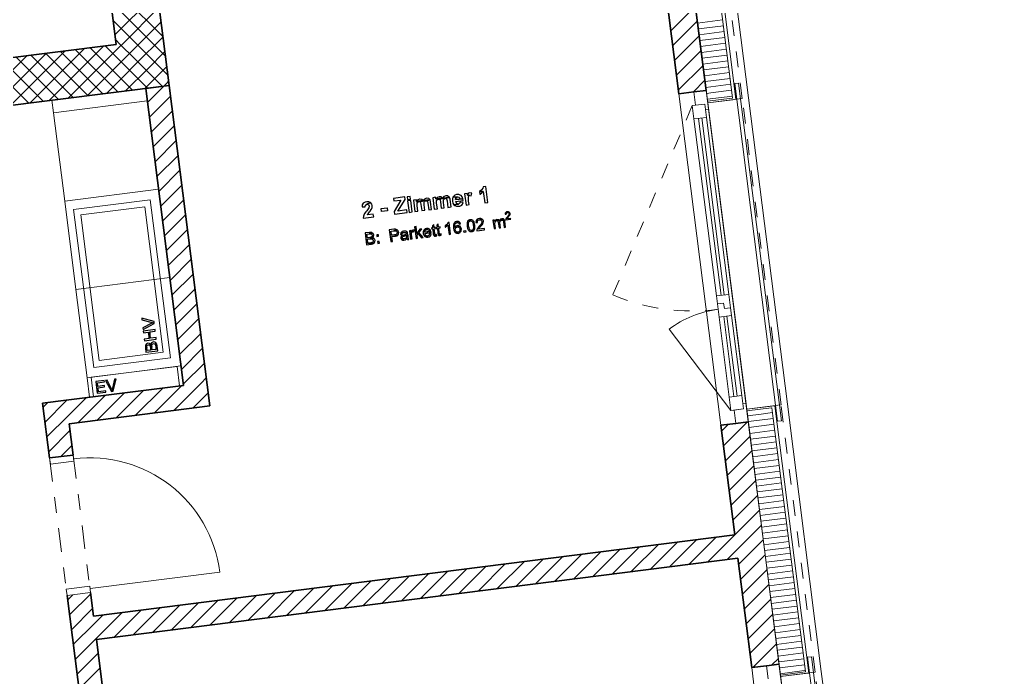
# Model space of a CAD drawing. Header units: metres. Extents: x 2713679.5 to 2713747.3, y 1226017.1 to 1226104.2.
# Drawn here: x 2713694.57 to 2713700.85, y 1226078.07 to 1226082.25 of the extents above; entities that cross this region are included whole.
import ezdxf

# ---------------------------------------------------------------- set-up
doc = ezdxf.new("R2010")
doc.units = ezdxf.units.M
doc.header["$MEASUREMENT"] = 0
doc.linetypes.add('Strich 2_1mm', pattern=[0.15, 0.1, -0.05])
doc.linetypes.add('Strichpunkt 3_1_1mm Achsen', pattern=[0.25, 0.15, -0.05, 0, -0.05])
doc.layers.add('haustechnik', color=7, linetype='Continuous', true_color=0x0332dd)
doc.layers.add('texte', color=7, linetype='Continuous', true_color=0x000000)
doc.layers.add('plangrafiken', color=251, linetype='Continuous')
doc.layers.add('waende_stuetzen', color=250, linetype='Continuous')

msp = doc.modelspace()

# ---------------------------------------------------------------- linework, layer by layer
at = {"layer": 'haustechnik', "color": 1, "linetype": 'Continuous', "lineweight": 13}
for p, q in [((2713695.3942, 1226081.1032), (2713694.9081, 1226081.0415)), ((2713695.5214, 1226080.1013), (2713695.3942, 1226081.1032)), ((2713694.9081, 1226081.0415), (2713695.0353, 1226080.0396)), ((2713695.3596, 1226081.0585), (2713694.9529, 1226081.0069)), ((2713694.9529, 1226081.0069), (2713695.0699, 1226080.0843)), ((2713695.4767, 1226080.1359), (2713695.3596, 1226081.0585)), ((2713695.0699, 1226080.0843), (2713695.4767, 1226080.1359)), ((2713695.0353, 1226080.0396), (2713695.5214, 1226080.1013))]:
    msp.add_line(p, q, dxfattribs=at)
at = {"layer": 'haustechnik', "color": 106, "linetype": 'Continuous', "lineweight": 13, "true_color": 0x008a1e}
for p, q in [((2713695.0182, 1226079.9769), (2713695.5638, 1226080.0462)), ((2713695.5638, 1226080.0462), (2713695.5796, 1226079.9222)), ((2713695.0339, 1226079.8529), (2713695.0182, 1226079.9769)), ((2713695.5796, 1226079.9222), (2713695.0339, 1226079.8529))]:
    msp.add_line(p, q, dxfattribs=at)
at = {"layer": 'plangrafiken', "color": 7, "linetype": 'Continuous', "lineweight": 13}
for p, q in [((2713699.1258, 1226081.8439), (2713699.101, 1226081.8408)), ((2713699.101, 1226081.8408), (2713699.373, 1226079.698)), ((2713699.3978, 1226079.7011), (2713699.1258, 1226081.8439)), ((2713694.7699, 1226081.7347), (2713695.3652, 1226081.8102)), ((2713695.3652, 1226081.8102), (2713695.3752, 1226081.7308)), ((2713694.78, 1226081.6553), (2713694.7699, 1226081.7347)), ((2713695.3752, 1226081.7308), (2713694.78, 1226081.6553)), ((2713695.3752, 1226081.7308), (2713695.4464, 1226081.1703)), ((2713694.8511, 1226081.0948), (2713694.78, 1226081.6553)), ((2713694.8511, 1226081.0948), (2713695.4464, 1226081.1703)), ((2713695.4464, 1226081.1703), (2713695.5175, 1226080.6098)), ((2713694.9223, 1226080.5343), (2713694.8511, 1226081.0948)), ((2713694.9223, 1226080.5343), (2713695.5175, 1226080.6098)), ((2713695.5175, 1226080.6098), (2713695.5886, 1226080.0493)), ((2713694.9934, 1226079.9738), (2713694.9223, 1226080.5343)), ((2713694.9934, 1226079.9738), (2713695.5886, 1226080.0493)), ((2713695.5886, 1226080.0493), (2713695.6044, 1226079.9253)), ((2713695.0091, 1226079.8498), (2713694.9934, 1226079.9738)), ((2713695.6044, 1226079.9253), (2713695.0091, 1226079.8498)), ((2713699.373, 1226079.698), (2713699.3978, 1226079.7011)), ((2713699.5879, 1226078.2031), (2713699.5631, 1226078.2)), ((2713699.5631, 1226078.2), (2713699.835, 1226076.0572)), ((2713699.8598, 1226076.0603), (2713699.5879, 1226078.2031))]:
    msp.add_line(p, q, dxfattribs=at)
at = {"layer": 'texte'}
for points in [[(2713697.3386, 1226081.1374), (2713697.3373, 1226081.1374), (2713697.3251, 1226081.1325), (2713697.3165, 1226081.1239), (2713697.3141, 1226081.1202), (2713697.3422, 1226081.1227), (2713697.352, 1226081.1202), (2713697.3532, 1226081.119), (2713697.3581, 1226081.108), (2713697.33, 1226081.1043), (2713697.3765, 1226081.1092), (2713697.3716, 1226081.1214), (2713697.3655, 1226081.13), (2713697.363, 1226081.1312), (2713697.352, 1226081.1361)], [(2713697.4059, 1226081.1435), (2713697.3875, 1226081.1422), (2713697.3973, 1226081.0701), (2713697.4157, 1226081.0725), (2713697.4132, 1226081.0945), (2713697.412, 1226081.1092), (2713697.412, 1226081.119), (2713697.4144, 1226081.1276), (2713697.4218, 1226081.13), (2713697.4071, 1226081.1337)], [(2713697.4218, 1226081.1471), (2713697.4132, 1226081.1447), (2713697.4071, 1226081.1337), (2713697.4218, 1226081.13), (2713697.4303, 1226081.1288), (2713697.434, 1226081.1459), (2713697.434, 1226081.1459)], [(2713697.5221, 1226081.1875), (2713697.5062, 1226081.1851), (2713697.5037, 1226081.1777), (2713697.4964, 1226081.1679), (2713697.4915, 1226081.163), (2713697.4817, 1226081.1557), (2713697.5062, 1226081.1569), (2713697.516, 1226081.0847), (2713697.5343, 1226081.0872)], [(2713697.4817, 1226081.1557), (2713697.4842, 1226081.1386), (2713697.4866, 1226081.1398), (2713697.4976, 1226081.1471), (2713697.5062, 1226081.1569)], [(2713696.7671, 1226081.0909), (2713696.7561, 1226081.0884), (2713696.7451, 1226081.0811), (2713696.7451, 1226081.0811), (2713696.739, 1226081.0713), (2713696.7378, 1226081.0578), (2713696.7574, 1226081.0578), (2713696.7574, 1226081.0578), (2713696.7598, 1226081.0701), (2713696.7684, 1226081.075), (2713696.7916, 1226081.086), (2713696.7806, 1226081.0909)], [(2713696.7916, 1226081.086), (2713696.7684, 1226081.075), (2713696.7782, 1226081.0725), (2713696.7831, 1226081.0639), (2713696.7806, 1226081.0517), (2713696.7769, 1226081.0456), (2713696.7671, 1226081.0333), (2713696.7623, 1226081.0272), (2713696.7537, 1226081.0162), (2713696.7488, 1226081.0064), (2713696.7463, 1226081.0003), (2713696.7439, 1226080.9869), (2713696.8112, 1226080.9954), (2713696.8088, 1226081.0125), (2713696.7708, 1226081.0089), (2713696.7745, 1226081.0138), (2713696.7757, 1226081.015), (2713696.7843, 1226081.026), (2713696.788, 1226081.0309), (2713696.7953, 1226081.0407), (2713696.7965, 1226081.0431), (2713696.8014, 1226081.0541), (2713696.8014, 1226081.0541), (2713696.8014, 1226081.0676), (2713696.799, 1226081.0762)], [(2713697.0082, 1226081.1214), (2713696.936, 1226081.1117), (2713696.9385, 1226081.0958), (2713696.9837, 1226081.1006), (2713696.9409, 1226081.0297), (2713696.9421, 1226081.0125), (2713697.0229, 1226081.0223), (2713697.0217, 1226081.0395), (2713696.9641, 1226081.0321), (2713697.0106, 1226081.1055)], [(2713697.0425, 1226081.1251), (2713697.0229, 1226081.1227), (2713697.0253, 1226081.1055), (2713697.0449, 1226081.108)], [(2713697.0461, 1226081.0982), (2713697.0266, 1226081.0958), (2713697.0363, 1226081.0236), (2713697.0547, 1226081.026)], [(2713697.0816, 1226081.1031), (2713697.0633, 1226081.1006), (2713697.073, 1226081.0285), (2713697.0914, 1226081.0309), (2713697.0877, 1226081.0664), (2713697.0865, 1226081.0688), (2713697.0865, 1226081.0811), (2713697.0914, 1226081.0884), (2713697.0987, 1226081.0921), (2713697.1416, 1226081.097), (2713697.1685, 1226081.1031), (2713697.1257, 1226081.0982), (2713697.0828, 1226081.0933)], [(2713697.1036, 1226081.1068), (2713697.1024, 1226081.1068), (2713697.0914, 1226081.1031), (2713697.0828, 1226081.0933), (2713697.1257, 1226081.0982), (2713697.1159, 1226081.1055)], [(2713697.1416, 1226081.097), (2713697.0987, 1226081.0921), (2713697.1049, 1226081.0909), (2713697.1085, 1226081.0872), (2713697.1085, 1226081.0872), (2713697.111, 1226081.0737), (2713697.1159, 1226081.0346), (2713697.1354, 1226081.037), (2713697.1306, 1226081.0713), (2713697.1306, 1226081.0737), (2713697.1306, 1226081.086), (2713697.1342, 1226081.0945)], [(2713697.1452, 1226081.1129), (2713697.1342, 1226081.108), (2713697.1342, 1226081.108), (2713697.1257, 1226081.0982), (2713697.1685, 1226081.1031), (2713697.1599, 1226081.1117), (2713697.1587, 1226081.1117)], [(2713697.1685, 1226081.1031), (2713697.1416, 1226081.097), (2713697.1501, 1226081.0945), (2713697.1514, 1226081.0933), (2713697.1538, 1226081.0811), (2713697.1599, 1226081.0395), (2713697.1783, 1226081.0419), (2713697.1722, 1226081.0884), (2713697.1722, 1226081.0909)], [(2713697.204, 1226081.119), (2713697.1868, 1226081.1166), (2713697.1954, 1226081.0444), (2713697.215, 1226081.0468), (2713697.2101, 1226081.0811), (2713697.2101, 1226081.0847), (2713697.2101, 1226081.097), (2713697.215, 1226081.1043), (2713697.2223, 1226081.108), (2713697.2652, 1226081.1129), (2713697.2921, 1226081.1178), (2713697.248, 1226081.1141), (2713697.2052, 1226081.1092)], [(2713697.226, 1226081.1227), (2713697.226, 1226081.1227), (2713697.215, 1226081.1178), (2713697.2052, 1226081.1092), (2713697.248, 1226081.1141), (2713697.2395, 1226081.1214)], [(2713697.2652, 1226081.1129), (2713697.2223, 1226081.108), (2713697.2284, 1226081.1068), (2713697.2321, 1226081.1031), (2713697.2321, 1226081.1019), (2713697.2346, 1226081.0896), (2713697.2395, 1226081.0493), (2713697.259, 1226081.0517), (2713697.2541, 1226081.0872), (2713697.2541, 1226081.0896), (2713697.2541, 1226081.1019), (2713697.2578, 1226081.1092)], [(2713697.2688, 1226081.1288), (2713697.2578, 1226081.1239), (2713697.2566, 1226081.1239), (2713697.248, 1226081.1141), (2713697.2921, 1226081.1178), (2713697.2823, 1226081.1263), (2713697.2823, 1226081.1276)], [(2713697.2921, 1226081.1178), (2713697.2652, 1226081.1129), (2713697.2737, 1226081.1104), (2713697.2737, 1226081.1092), (2713697.2774, 1226081.097), (2713697.2823, 1226081.0554), (2713697.3019, 1226081.0578), (2713697.2957, 1226081.1043), (2713697.2957, 1226081.1068)], [(2713697.3141, 1226081.1202), (2713697.3104, 1226081.1092), (2713697.3104, 1226081.0945), (2713697.3104, 1226081.0945), (2713697.3141, 1226081.0811), (2713697.3202, 1226081.0713), (2713697.3484, 1226081.0762), (2713697.3373, 1226081.0798), (2713697.3361, 1226081.0811), (2713697.3312, 1226081.0921), (2713697.3777, 1226081.0982), (2713697.3765, 1226081.1092), (2713697.33, 1226081.1043), (2713697.33, 1226081.1043), (2713697.3324, 1226081.1166), (2713697.3422, 1226081.1227)], [(2713697.3594, 1226081.0884), (2713697.3557, 1226081.0798), (2713697.3484, 1226081.0762), (2713697.3202, 1226081.0713), (2713697.3251, 1226081.0664), (2713697.3361, 1226081.0627), (2713697.3496, 1226081.0627), (2713697.3581, 1226081.0639), (2713697.3692, 1226081.0701), (2713697.374, 1226081.075), (2713697.3789, 1226081.0872)], [(2713696.8614, 1226081.0285), (2713696.8589, 1226081.048), (2713696.8956, 1226081.0529), (2713696.8981, 1226081.0333), (2713696.8614, 1226081.0285)], [(2713697.6591, 1226081.0272), (2713697.6543, 1226081.026), (2713697.6494, 1226081.0223), (2713697.6457, 1226081.0187), (2713697.6457, 1226081.0113), (2713697.6518, 1226081.0113), (2713697.6518, 1226081.0125), (2713697.653, 1226081.0187), (2713697.6543, 1226081.0199), (2713697.6604, 1226081.0223), (2713697.6714, 1226081.0248), (2713697.6665, 1226081.0272)], [(2713697.6714, 1226081.0248), (2713697.6604, 1226081.0223), (2713697.6604, 1226081.0223), (2713697.6665, 1226081.0211), (2713697.6677, 1226081.0211), (2713697.6702, 1226081.015), (2713697.6702, 1226081.0138), (2713697.6689, 1226081.0077), (2713697.6677, 1226081.0064), (2713697.664, 1226081.0015), (2713697.6591, 1226080.9954), (2713697.6555, 1226080.9917), (2713697.6518, 1226080.9869), (2713697.6518, 1226080.9869), (2713697.6494, 1226080.9807), (2713697.6481, 1226080.9758), (2713697.6812, 1226080.9795), (2713697.6799, 1226080.9856), (2713697.6567, 1226080.9832), (2713697.6579, 1226080.9869), (2713697.6591, 1226080.9881), (2713697.664, 1226080.993), (2713697.6689, 1226080.9991), (2713697.6726, 1226081.0028), (2713697.6726, 1226081.004), (2713697.6763, 1226081.0101), (2713697.6763, 1226081.0162), (2713697.6751, 1226081.0199)], [(2713697.1917, 1226080.9465), (2713697.1832, 1226080.9391), (2713697.1844, 1226080.9257), (2713697.1783, 1226080.9244), (2713697.1795, 1226080.9183), (2713697.1856, 1226080.9183), (2713697.1893, 1226080.8877), (2713697.1893, 1226080.8865), (2713697.1917, 1226080.8767), (2713697.2052, 1226080.8816), (2713697.2015, 1226080.8816), (2713697.2003, 1226080.8841), (2713697.1991, 1226080.889), (2713697.1942, 1226080.9196), (2713697.204, 1226080.9208), (2713697.2027, 1226080.9281), (2713697.1942, 1226080.9269)], [(2713697.2199, 1226080.9501), (2713697.2113, 1226080.9428), (2713697.2138, 1226080.9293), (2713697.2064, 1226080.9281), (2713697.2076, 1226080.922), (2713697.215, 1226080.922), (2713697.2187, 1226080.8914), (2713697.2187, 1226080.8902), (2713697.2211, 1226080.8804), (2713697.2333, 1226080.8853), (2713697.2309, 1226080.8853), (2713697.2284, 1226080.8877), (2713697.2272, 1226080.8926), (2713697.2235, 1226080.9232), (2713697.2333, 1226080.9244), (2713697.2321, 1226080.9318), (2713697.2223, 1226080.9306)], [(2713697.2725, 1226080.944), (2713697.2639, 1226080.9379), (2713697.2652, 1226080.9293), (2713697.2664, 1226080.9293), (2713697.2737, 1226080.9355), (2713697.2749, 1226080.9355), (2713697.2823, 1226080.9428)], [(2713697.2896, 1226080.9599), (2713697.2835, 1226080.9599), (2713697.2823, 1226080.9575), (2713697.2762, 1226080.9489), (2713697.2725, 1226080.944), (2713697.2823, 1226080.9428), (2713697.2896, 1226080.8841), (2713697.2982, 1226080.8853)], [(2713697.3386, 1226080.9661), (2713697.3361, 1226080.9661), (2713697.3276, 1226080.9624), (2713697.3214, 1226080.955), (2713697.3202, 1226080.9526), (2713697.3178, 1226080.9452), (2713697.3165, 1226080.9355), (2713697.3165, 1226080.9232), (2713697.319, 1226080.9122), (2713697.3227, 1226080.9024), (2713697.3276, 1226080.8963), (2713697.3288, 1226080.8951), (2713697.3459, 1226080.8975), (2713697.3386, 1226080.8988), (2713697.3324, 1226080.9049), (2713697.3288, 1226080.9134), (2713697.3288, 1226080.9171), (2713697.3312, 1226080.9257), (2713697.3337, 1226080.9281), (2713697.3263, 1226080.9281), (2713697.3251, 1226080.9367), (2713697.3263, 1226080.9452), (2713697.3263, 1226080.9477), (2713697.3312, 1226080.955), (2713697.3386, 1226080.9587), (2713697.3532, 1226080.9636), (2713697.3484, 1226080.9661)], [(2713697.3532, 1226080.9636), (2713697.3386, 1226080.9587), (2713697.3398, 1226080.9587), (2713697.3484, 1226080.9563), (2713697.3532, 1226080.9489), (2713697.3618, 1226080.9501), (2713697.3606, 1226080.9563)], [(2713697.4108, 1226080.9709), (2713697.4071, 1226080.9673), (2713697.4034, 1226080.9575), (2713697.4034, 1226080.9563), (2713697.4034, 1226080.9477), (2713697.4034, 1226080.9367), (2713697.4046, 1226080.933), (2713697.4071, 1226080.922), (2713697.4108, 1226080.9134), (2713697.4157, 1226080.9073), (2713697.4157, 1226080.9073), (2713697.423, 1226080.9024), (2713697.4328, 1226080.9012), (2713697.4377, 1226080.9024), (2713697.4462, 1226080.9073), (2713697.4316, 1226080.9085), (2713697.4291, 1226080.9085), (2713697.4205, 1226080.9134), (2713697.4181, 1226080.9159), (2713697.4157, 1226080.9244), (2713697.4132, 1226080.9367), (2713697.412, 1226080.9452), (2713697.4132, 1226080.9563), (2713697.4144, 1226080.9636), (2713697.4157, 1226080.9648), (2713697.4242, 1226080.9697)], [(2713697.423, 1226080.9771), (2713697.4181, 1226080.9758), (2713697.4108, 1226080.9709), (2713697.4242, 1226080.9697), (2713697.4279, 1226080.9697), (2713697.4352, 1226080.9648), (2713697.4377, 1226080.9624), (2713697.4413, 1226080.9538), (2713697.4426, 1226080.9416), (2713697.4438, 1226080.9342), (2713697.4438, 1226080.9232), (2713697.4413, 1226080.9159), (2713697.4401, 1226080.9134), (2713697.4316, 1226080.9085), (2713697.4462, 1226080.9073), (2713697.4487, 1226080.911), (2713697.4524, 1226080.9208), (2713697.4524, 1226080.922), (2713697.4536, 1226080.9306), (2713697.4524, 1226080.9428), (2713697.4511, 1226080.9514), (2713697.4487, 1226080.9599), (2713697.4475, 1226080.9624), (2713697.4426, 1226080.9697), (2713697.4426, 1226080.9709), (2713697.434, 1226080.9758), (2713697.4328, 1226080.9771)], [(2713697.4817, 1226080.9844), (2713697.4732, 1226080.982), (2713697.4658, 1226080.9771), (2713697.4621, 1226080.9709), (2713697.4597, 1226080.9599), (2713697.4695, 1226080.9599), (2713697.4695, 1226080.9624), (2713697.4719, 1226080.9722), (2713697.4732, 1226080.9734), (2713697.4829, 1226080.9771), (2713697.4989, 1226080.9807), (2713697.4915, 1226080.9844)], [(2713697.4989, 1226080.9807), (2713697.4829, 1226080.9771), (2713697.4842, 1226080.9771), (2713697.4927, 1226080.9746), (2713697.4927, 1226080.9746), (2713697.4976, 1226080.9661), (2713697.4976, 1226080.9636), (2713697.4952, 1226080.9538), (2713697.494, 1226080.9526), (2713697.4891, 1226080.9452), (2713697.4805, 1226080.9367), (2713697.4756, 1226080.9306), (2713697.4707, 1226080.9232), (2713697.4695, 1226080.922), (2713697.4658, 1226080.9134), (2713697.4658, 1226080.9061), (2713697.5148, 1226080.9134), (2713697.5135, 1226080.922), (2713697.4768, 1226080.9171), (2713697.4805, 1226080.922), (2713697.4817, 1226080.9244), (2713697.4891, 1226080.933), (2713697.4964, 1226080.9416), (2713697.5013, 1226080.9477), (2713697.5025, 1226080.9489), (2713697.5062, 1226080.9575), (2713697.5074, 1226080.9673), (2713697.505, 1226080.9734)], [(2713697.5759, 1226080.9758), (2713697.5674, 1226080.9746), (2713697.5747, 1226080.9208), (2713697.5833, 1226080.922), (2713697.5796, 1226080.9501), (2713697.5796, 1226080.9514), (2713697.5808, 1226080.9612), (2713697.5845, 1226080.9673), (2713697.5772, 1226080.9673)], [(2713697.5918, 1226080.9783), (2713697.5918, 1226080.9783), (2713697.5833, 1226080.9746), (2713697.5772, 1226080.9673), (2713697.5845, 1226080.9673), (2713697.5906, 1226080.9709), (2713697.6029, 1226080.9771), (2713697.6016, 1226080.9771)], [(2713697.6029, 1226080.9771), (2713697.5906, 1226080.9709), (2713697.5992, 1226080.9685), (2713697.609, 1226080.9709)], [(2713697.6237, 1226080.9832), (2713697.6237, 1226080.9832), (2713697.6151, 1226080.9795), (2713697.609, 1226080.9709), (2713697.5992, 1226080.9685), (2713697.6016, 1226080.9599), (2713697.6065, 1226080.9244), (2713697.6163, 1226080.9257), (2713697.6114, 1226080.9575), (2713697.6114, 1226080.9612), (2713697.6139, 1226080.9697), (2713697.6151, 1226080.9697), (2713697.6224, 1226080.9746), (2713697.6371, 1226080.9795), (2713697.6335, 1226080.982)], [(2713697.6371, 1226080.9795), (2713697.6224, 1226080.9746), (2713697.6286, 1226080.9734), (2713697.6322, 1226080.9709), (2713697.6347, 1226080.9624), (2713697.6383, 1226080.9281), (2713697.6481, 1226080.9293), (2713697.6432, 1226080.9673), (2713697.642, 1226080.9722)], [(2713696.7843, 1226080.8963), (2713696.7561, 1226080.8926), (2713696.7659, 1226080.818), (2713696.7941, 1226080.8217), (2713696.7965, 1226080.8217), (2713696.8063, 1226080.8241), (2713696.8136, 1226080.829), (2713696.7745, 1226080.8278), (2713696.7708, 1226080.8535), (2713696.7892, 1226080.8559), (2713696.8124, 1226080.8596), (2713696.8026, 1226080.8633), (2713696.8039, 1226080.8633), (2713696.7708, 1226080.862), (2713696.7671, 1226080.8853), (2713696.7818, 1226080.8865), (2713696.8063, 1226080.8902), (2713696.799, 1226080.8951), (2713696.7953, 1226080.8963)], [(2713696.8063, 1226080.8902), (2713696.7818, 1226080.8865), (2713696.7843, 1226080.8865), (2713696.7941, 1226080.8877), (2713696.799, 1226080.8841), (2713696.8014, 1226080.878), (2713696.8014, 1226080.8706), (2713696.7953, 1226080.8669), (2713696.7867, 1226080.8645), (2713696.7708, 1226080.862), (2713696.8039, 1226080.8633), (2713696.81, 1226080.8706), (2713696.8112, 1226080.8804), (2713696.8112, 1226080.8804), (2713696.8075, 1226080.889)], [(2713696.8406, 1226080.8816), (2713696.8308, 1226080.8804), (2713696.832, 1226080.8706), (2713696.8418, 1226080.8718)], [(2713696.9385, 1226080.9159), (2713696.9103, 1226080.9122), (2713696.9201, 1226080.8376), (2713696.9299, 1226080.8388), (2713696.9262, 1226080.8694), (2713696.9446, 1226080.8718), (2713696.9495, 1226080.8718), (2713696.9593, 1226080.8755), (2713696.9654, 1226080.8804), (2713696.925, 1226080.878), (2713696.9213, 1226080.9049), (2713696.9397, 1226080.9073), (2713696.9593, 1226080.9134), (2713696.9593, 1226080.9134), (2713696.9495, 1226080.9159), (2713696.9482, 1226080.9159)], [(2713696.9593, 1226080.9134), (2713696.9397, 1226080.9073), (2713696.9495, 1226080.9073), (2713696.9568, 1226080.9036), (2713696.9593, 1226080.8963), (2713696.9593, 1226080.8939), (2713696.9568, 1226080.8853), (2713696.9544, 1226080.8828), (2713696.9433, 1226080.8804), (2713696.925, 1226080.878), (2713696.9654, 1226080.8804), (2713696.969, 1226080.8877), (2713696.9703, 1226080.8975), (2713696.969, 1226080.8988), (2713696.9666, 1226080.9073)], [(2713696.9837, 1226080.8939), (2713696.9837, 1226080.8939), (2713696.9813, 1226080.8841), (2713696.9898, 1226080.8841), (2713696.9935, 1226080.8926), (2713696.9935, 1226080.8926), (2713697.0033, 1226080.8963)], [(2713697.0033, 1226080.9036), (2713697.0009, 1226080.9036), (2713696.9911, 1226080.9012), (2713696.9911, 1226080.9012), (2713696.9837, 1226080.8939), (2713697.0033, 1226080.8963), (2713697.0045, 1226080.8963), (2713697.0143, 1226080.8951), (2713697.018, 1226080.8865), (2713697.018, 1226080.8853), (2713697.0131, 1226080.8828), (2713697.0021, 1226080.8792), (2713696.9935, 1226080.8767), (2713697.0192, 1226080.878), (2713697.0192, 1226080.8743), (2713697.0192, 1226080.8645), (2713697.0131, 1226080.8584), (2713697.0217, 1226080.8572), (2713697.0253, 1226080.851), (2713697.0339, 1226080.8523), (2713697.0314, 1226080.8584), (2713697.0302, 1226080.862), (2713697.029, 1226080.8743), (2713697.0266, 1226080.8865), (2713697.0253, 1226080.8951), (2713697.0217, 1226080.9012), (2713697.0155, 1226080.9036), (2713697.0143, 1226080.9036)], [(2713697.0474, 1226080.9085), (2713697.0388, 1226080.9073), (2713697.0449, 1226080.8535), (2713697.0547, 1226080.8547), (2713697.051, 1226080.8828), (2713697.051, 1226080.8841), (2713697.051, 1226080.8939), (2713697.0535, 1226080.8988), (2713697.0596, 1226080.9012), (2713697.0474, 1226080.9)], [(2713697.0584, 1226080.911), (2713697.0522, 1226080.9085), (2713697.0474, 1226080.9), (2713697.0596, 1226080.9012), (2713697.0657, 1226080.9), (2713697.0682, 1226080.9098), (2713697.0682, 1226080.9098)], [(2713697.0804, 1226080.933), (2713697.0706, 1226080.9318), (2713697.0804, 1226080.8584), (2713697.089, 1226080.8596), (2713697.0865, 1226080.8804), (2713697.0926, 1226080.8877), (2713697.0853, 1226080.8914)], [(2713697.1159, 1226080.9171), (2713697.1036, 1226080.9159), (2713697.0853, 1226080.8914), (2713697.0926, 1226080.8877), (2713697.1134, 1226080.862), (2713697.1244, 1226080.8633), (2713697.0975, 1226080.8951)], [(2713697.1306, 1226080.9122), (2713697.1281, 1226080.9098), (2713697.1257, 1226080.9012), (2713697.1257, 1226080.8902), (2713697.1257, 1226080.8877), (2713697.1293, 1226080.878), (2713697.1354, 1226080.8706), (2713697.1538, 1226080.8731), (2713697.1514, 1226080.8731), (2713697.1416, 1226080.8767), (2713697.1391, 1226080.8804), (2713697.1354, 1226080.8902), (2713697.1758, 1226080.8951), (2713697.1758, 1226080.8975), (2713697.1746, 1226080.9012), (2713697.1354, 1226080.8975), (2713697.1354, 1226080.9), (2713697.1379, 1226080.9098), (2713697.1391, 1226080.911), (2713697.1477, 1226080.9147)], [(2713697.1477, 1226080.922), (2713697.1465, 1226080.922), (2713697.1367, 1226080.9196), (2713697.1306, 1226080.9122), (2713697.1477, 1226080.9147), (2713697.1514, 1226080.9147), (2713697.1599, 1226080.911), (2713697.1611, 1226080.9098), (2713697.1648, 1226080.9012), (2713697.1354, 1226080.8975), (2713697.1746, 1226080.9012), (2713697.1709, 1226080.9098), (2713697.166, 1226080.9171), (2713697.166, 1226080.9171), (2713697.1575, 1226080.922)], [(2713697.1673, 1226080.8865), (2713697.166, 1226080.8865), (2713697.1624, 1226080.878), (2713697.1538, 1226080.8731), (2713697.1354, 1226080.8706), (2713697.1367, 1226080.8706), (2713697.1452, 1226080.8669), (2713697.155, 1226080.8657), (2713697.1624, 1226080.8682), (2713697.1697, 1226080.8731), (2713697.1734, 1226080.8767), (2713697.1758, 1226080.8865)], [(2713697.2089, 1226080.8828), (2713697.2052, 1226080.8816), (2713697.1917, 1226080.8767), (2713697.1966, 1226080.8731), (2713697.204, 1226080.8731), (2713697.2113, 1226080.8743)], [(2713697.2382, 1226080.8865), (2713697.2333, 1226080.8853), (2713697.2211, 1226080.8804), (2713697.2248, 1226080.8767), (2713697.2333, 1226080.8767), (2713697.2395, 1226080.878)], [(2713697.3422, 1226080.9404), (2713697.3422, 1226080.9404), (2713697.3324, 1226080.9367), (2713697.3324, 1226080.9355), (2713697.3263, 1226080.9281), (2713697.3337, 1226080.9281), (2713697.3422, 1226080.9318), (2713697.3594, 1226080.9355), (2713697.352, 1226080.9391)], [(2713697.3594, 1226080.9355), (2713697.3422, 1226080.9318), (2713697.3435, 1226080.9318), (2713697.3532, 1226080.9281), (2713697.3545, 1226080.9269), (2713697.3581, 1226080.9171), (2713697.3581, 1226080.9122), (2713697.3557, 1226080.9036), (2713697.3545, 1226080.9024), (2713697.3459, 1226080.8975), (2713697.3288, 1226080.8951), (2713697.3373, 1226080.8914), (2713697.3471, 1226080.8902), (2713697.3508, 1226080.8914), (2713697.3594, 1226080.8951), (2713697.3606, 1226080.8975), (2713697.3667, 1226080.9049), (2713697.3667, 1226080.9085), (2713697.3679, 1226080.9183), (2713697.3643, 1226080.9281)], [(2713697.3851, 1226080.8963), (2713697.3838, 1226080.9073), (2713697.3936, 1226080.9085), (2713697.3949, 1226080.8975), (2713697.3851, 1226080.8963)], [(2713696.8124, 1226080.8596), (2713696.7892, 1226080.8559), (2713696.7904, 1226080.8559), (2713696.8002, 1226080.8559), (2713696.8063, 1226080.8523), (2713696.8088, 1226080.8449), (2713696.8088, 1226080.8388), (2713696.8051, 1226080.8339), (2713696.8002, 1226080.8315), (2713696.7928, 1226080.8302), (2713696.7745, 1226080.8278), (2713696.8136, 1226080.829), (2713696.8185, 1226080.8364), (2713696.8185, 1226080.8364), (2713696.8198, 1226080.8461), (2713696.8185, 1226080.8486), (2713696.8149, 1226080.8572)], [(2713696.8467, 1226080.8388), (2713696.8357, 1226080.8376), (2713696.8369, 1226080.8266), (2713696.8479, 1226080.8278)], [(2713696.9935, 1226080.8767), (2713696.9874, 1226080.8731), (2713696.9837, 1226080.8669), (2713696.9825, 1226080.8596), (2713696.9837, 1226080.8572), (2713696.9886, 1226080.8498), (2713697.0045, 1226080.8547), (2713696.996, 1226080.8559), (2713696.9923, 1226080.862), (2713696.9935, 1226080.8657), (2713696.996, 1226080.8694), (2713697.0045, 1226080.8718), (2713697.0106, 1226080.8743), (2713697.0192, 1226080.878)], [(2713697.0131, 1226080.8584), (2713697.0045, 1226080.8547), (2713696.9886, 1226080.8498), (2713696.9935, 1226080.8474), (2713697.0033, 1226080.8474), (2713697.0033, 1226080.8474), (2713697.0131, 1226080.8498), (2713697.0143, 1226080.851), (2713697.0217, 1226080.8572)], [(2713695.34, 1226080.3511), (2713695.3407, 1226080.3405), (2713695.398, 1226080.3263), (2713695.4008, 1226080.3256), (2713695.4107, 1226080.3235), (2713695.4192, 1226080.3193), (2713695.4178, 1226080.3299)], [(2713695.3471, 1226080.291), (2713695.3485, 1226080.2797), (2713695.4192, 1226080.3193), (2713695.4107, 1226080.3235), (2713695.4079, 1226080.3221), (2713695.3987, 1226080.3179)], [(2713695.3499, 1226080.2705), (2713695.3513, 1226080.2599), (2713695.3817, 1226080.2641), (2713695.3867, 1226080.2232), (2713695.3909, 1226080.2648), (2713695.4255, 1226080.2698), (2713695.4241, 1226080.2797)], [(2713695.3563, 1226080.2196), (2713695.3577, 1226080.209), (2713695.4319, 1226080.2182), (2713695.4305, 1226080.2288), (2713695.3959, 1226080.2246), (2713695.3909, 1226080.2648), (2713695.3867, 1226080.2232)], [(2713695.3633, 1226080.1645), (2713695.3669, 1226080.1355), (2713695.4411, 1226080.1447), (2713695.4375, 1226080.1751), (2713695.4375, 1226080.1779), (2713695.4347, 1226080.1871), (2713695.4298, 1226080.1956), (2713695.4312, 1226080.1539), (2713695.4057, 1226080.1511), (2713695.4036, 1226080.1687), (2713695.3994, 1226080.1935), (2713695.3966, 1226080.1843), (2713695.3959, 1226080.185), (2713695.3973, 1226080.1497), (2713695.3747, 1226080.1468), (2713695.3725, 1226080.1624), (2713695.3683, 1226080.1878), (2713695.3641, 1226080.1793), (2713695.3633, 1226080.1758)], [(2713695.3683, 1226080.1878), (2713695.3725, 1226080.1624), (2713695.3725, 1226080.1652), (2713695.3718, 1226080.1744), (2713695.3754, 1226080.1808), (2713695.3817, 1226080.1829), (2713695.3881, 1226080.1822), (2713695.393, 1226080.1765), (2713695.3951, 1226080.1666), (2713695.3973, 1226080.1497), (2713695.3959, 1226080.185), (2713695.3881, 1226080.1914), (2713695.3881, 1226080.1914), (2713695.3789, 1226080.1935), (2713695.3782, 1226080.1928), (2713695.3697, 1226080.1885)], [(2713695.3994, 1226080.1935), (2713695.4036, 1226080.1687), (2713695.4029, 1226080.1709), (2713695.4029, 1226080.1808), (2713695.4065, 1226080.1871), (2713695.4135, 1226080.1906), (2713695.4199, 1226080.1899), (2713695.4248, 1226080.1864), (2713695.4277, 1226080.1808), (2713695.4291, 1226080.1737), (2713695.4312, 1226080.1539), (2713695.4298, 1226080.1956), (2713695.4227, 1226080.1998), (2713695.422, 1226080.2005), (2713695.4121, 1226080.2012), (2713695.4093, 1226080.2005), (2713695.4015, 1226080.1963)], [(2713695.1019, 1226079.9567), (2713695.0482, 1226079.9497), (2713695.0574, 1226079.8755), (2713695.1132, 1226079.8825), (2713695.1118, 1226079.891), (2713695.0665, 1226079.8854), (2713695.063, 1226079.9108), (2713695.104, 1226079.9157), (2713695.1033, 1226079.9242), (2713695.0623, 1226079.9193), (2713695.0588, 1226079.9419), (2713695.1033, 1226079.9475)], [(2713695.1202, 1226079.9589), (2713695.1096, 1226079.9574), (2713695.1478, 1226079.8868), (2713695.152, 1226079.8953), (2713695.1506, 1226079.8981), (2713695.1464, 1226079.9073)], [(2713695.1775, 1226079.9659), (2713695.1676, 1226079.9645), (2713695.1542, 1226079.908), (2713695.1535, 1226079.9051), (2713695.152, 1226079.8953), (2713695.1478, 1226079.8868), (2713695.1577, 1226079.8882)]]:
    msp.add_lwpolyline(points, close=True, dxfattribs=at)
at = {"layer": 'waende_stuetzen', "color": 7, "linetype": 'Continuous', "lineweight": 18}
for p, q in [((2713700.7342, 1226067.5023), (2713697.5257, 1226092.7845)), ((2713698.92, 1226081.7976), (2713697.5257, 1226092.7845)), ((2713699.1087, 1226081.7409), (2713698.5862, 1226085.8579)), ((2713700.8544, 1226066.5549), (2713698.4177, 1226085.7559)), ((2713699.0788, 1226081.8178), (2713698.5764, 1226085.776)), ((2713698.9301, 1226081.7183), (2713698.92, 1226081.7976)), ((2713698.9288, 1226081.7282), (2713698.92, 1226081.7976)), ((2713699.0876, 1226081.7483), (2713699.0788, 1226081.8178)), ((2713698.9288, 1226081.7282), (2713699.0851, 1226081.748)), ((2713698.9301, 1226081.7183), (2713698.9288, 1226081.7282)), ((2713699.1285, 1226081.7435), (2713698.9301, 1226081.7183)), ((2713698.9301, 1226081.7183), (2713699.0888, 1226081.7384)), ((2713699.0851, 1226081.748), (2713699.0876, 1226081.7483)), ((2713699.1087, 1226081.7409), (2713699.0888, 1226081.7384)), ((2713699.1483, 1226081.746), (2713699.1285, 1226081.7435)), ((2713699.3753, 1226079.799), (2713699.1769, 1226079.7739)), ((2713699.3356, 1226079.794), (2713699.1769, 1226079.7739)), ((2713699.1769, 1226079.7739), (2713699.1869, 1226079.6945)), ((2713699.1769, 1226079.7739), (2713699.1781, 1226079.7639)), ((2713699.3344, 1226079.7838), (2713699.1781, 1226079.7639)), ((2713699.1781, 1226079.7639), (2713699.1869, 1226079.6945)), ((2713699.3344, 1226079.7838), (2713699.3368, 1226079.7841)), ((2713699.3554, 1226079.7965), (2713699.3356, 1226079.794)), ((2713699.3457, 1226079.7147), (2713699.3368, 1226079.7841)), ((2713699.5707, 1226078.1001), (2713699.3554, 1226079.7965)), ((2713699.3951, 1226079.8016), (2713699.3753, 1226079.799)), ((2713699.3821, 1226078.1568), (2713699.1869, 1226079.6945)), ((2713699.5408, 1226078.177), (2713699.3457, 1226079.7147)), ((2713699.5496, 1226078.1075), (2713699.5408, 1226078.177)), ((2713699.3921, 1226078.0775), (2713699.3821, 1226078.1568)), ((2713699.3909, 1226078.0874), (2713699.3821, 1226078.1568)), ((2713699.3909, 1226078.0874), (2713699.5471, 1226078.1072)), ((2713699.3921, 1226078.0775), (2713699.3909, 1226078.0874)), ((2713699.5905, 1226078.1027), (2713699.3921, 1226078.0775)), ((2713699.3921, 1226078.0775), (2713699.5509, 1226078.0976)), ((2713699.5471, 1226078.1072), (2713699.5496, 1226078.1075)), ((2713699.5707, 1226078.1001), (2713699.5509, 1226078.0976)), ((2713699.6104, 1226078.1052), (2713699.5905, 1226078.1027))]:
    msp.add_line(p, q, dxfattribs=at)
at = {"layer": 'waende_stuetzen', "color": 7, "linetype": 'Continuous', "lineweight": 35}
for p, q in [((2713694.5932, 1226086.7019), (2713695.1786, 1226082.0889)), ((2713698.4177, 1226085.7559), (2713698.92, 1226081.7976)), ((2713698.5148, 1226083.601), (2713698.7464, 1226081.7756)), ((2713695.4762, 1226082.1267), (2713695.3402, 1226083.1981)), ((2713695.1786, 1226082.0889), (2713694.3155, 1226081.9794)), ((2713695.514, 1226081.8291), (2713695.4762, 1226082.1267)), ((2713694.3533, 1226081.6818), (2713695.514, 1226081.8291)), ((2713695.3652, 1226081.8102), (2713695.514, 1226081.8291)), ((2713695.7721, 1226079.7954), (2713695.514, 1226081.8291)), ((2713695.3652, 1226081.8102), (2713695.6044, 1226079.9253)), ((2713698.8407, 1226081.7876), (2713698.7464, 1226081.7756)), ((2713698.92, 1226081.7976), (2713698.8407, 1226081.7876)), ((2713695.6044, 1226079.9253), (2713694.8603, 1226079.8309)), ((2713694.7115, 1226079.812), (2713694.8603, 1226079.8309)), ((2713694.7115, 1226079.812), (2713694.7556, 1226079.4648)), ((2713694.8792, 1226079.6821), (2713695.6233, 1226079.7765)), ((2713695.7721, 1226079.7954), (2713695.6233, 1226079.7765)), ((2713699.1076, 1226079.6844), (2713699.0133, 1226079.6725)), ((2713699.1869, 1226079.6945), (2713699.1076, 1226079.6844)), ((2713694.9044, 1226079.4837), (2713694.8792, 1226079.6821)), ((2713699.0133, 1226079.6725), (2713699.1014, 1226078.978)), ((2713694.9044, 1226079.4837), (2713694.7556, 1226079.4648)), ((2713699.1014, 1226078.978), (2713695.0341, 1226078.4619)), ((2713695.053, 1226078.3131), (2713699.1203, 1226078.8292)), ((2713699.1203, 1226078.8292), (2713699.2085, 1226078.1348)), ((2713694.8664, 1226078.5918), (2713694.9923, 1226077.5997)), ((2713695.0341, 1226078.4619), (2713695.0152, 1226078.6107)), ((2713695.1411, 1226077.6186), (2713695.053, 1226078.3131)), ((2713699.3027, 1226078.1468), (2713699.2085, 1226078.1348)), ((2713699.3821, 1226078.1568), (2713699.3027, 1226078.1468))]:
    msp.add_line(p, q, dxfattribs=at)
at = {"layer": 'waende_stuetzen', "color": 7, "linetype": 'Strich 2_1mm', "lineweight": 13}
for p, q in [((2713699.1483, 1226081.746), (2713698.6259, 1226085.863)), ((2713698.8315, 1226081.7007), (2713698.3275, 1226080.4997)), ((2713699.3951, 1226079.8016), (2713699.1483, 1226081.746)), ((2713699.6104, 1226078.1052), (2713699.3951, 1226079.8016)), ((2713699.8571, 1226076.1608), (2713699.6104, 1226078.1052))]:
    msp.add_line(p, q, dxfattribs=at)
at = {"layer": 'waende_stuetzen', "color": 7, "linetype": 'Continuous', "lineweight": 13}
for p, q in [((2713699.188, 1226081.751), (2713698.6656, 1226085.868)), ((2713698.9301, 1226081.7183), (2713698.4076, 1226085.8353)), ((2713698.7464, 1226081.7756), (2713699.0133, 1226079.6725)), ((2713698.8407, 1226081.7876), (2713698.8514, 1226081.7032)), ((2713698.9351, 1226081.6786), (2713698.92, 1226081.7976)), ((2713698.9109, 1226081.7108), (2713698.8315, 1226081.7007)), ((2713698.8315, 1226081.7007), (2713698.8422, 1226081.6164)), ((2713698.8514, 1226081.7032), (2713698.9109, 1226081.7108)), ((2713698.9109, 1226081.7108), (2713698.9153, 1226081.6761)), ((2713698.9216, 1226081.6265), (2713698.9109, 1226081.7108)), ((2713699.1769, 1226079.7739), (2713698.9301, 1226081.7183)), ((2713699.4348, 1226079.8066), (2713699.188, 1226081.751)), ((2713698.9153, 1226081.6761), (2713698.9351, 1226081.6786)), ((2713699.1718, 1226079.8136), (2713698.9351, 1226081.6786)), ((2713698.8422, 1226081.6164), (2713698.9216, 1226081.6265)), ((2713698.8422, 1226081.6164), (2713698.9848, 1226080.4929)), ((2713698.872, 1226081.6202), (2713699.0146, 1226080.4967)), ((2713699.0344, 1226080.4992), (2713698.8918, 1226081.6227)), ((2713699.0642, 1226080.503), (2713698.9216, 1226081.6265)), ((2713699.0642, 1226080.503), (2713698.9848, 1226080.4929)), ((2713699.0749, 1226080.4187), (2713699.0642, 1226080.503)), ((2713698.9848, 1226080.4929), (2713698.9911, 1226080.4433)), ((2713699.0308, 1226080.4483), (2713698.9911, 1226080.4433)), ((2713698.9911, 1226080.4433), (2713699.0018, 1226080.359)), ((2713699.0352, 1226080.4136), (2713699.0308, 1226080.4483)), ((2713699.0749, 1226080.4187), (2713699.0352, 1226080.4136)), ((2713699.0812, 1226080.3691), (2713699.0749, 1226080.4187)), ((2713699.0018, 1226080.359), (2713699.0812, 1226080.3691)), ((2713699.0018, 1226080.359), (2713699.0663, 1226079.8506)), ((2713699.0316, 1226080.3628), (2713699.0961, 1226079.8543)), ((2713699.1159, 1226079.8569), (2713699.0514, 1226080.3653)), ((2713699.1457, 1226079.8606), (2713699.0812, 1226080.3691)), ((2713699.077, 1226079.7662), (2713698.6853, 1226080.2818)), ((2713699.1457, 1226079.8606), (2713699.0663, 1226079.8506)), ((2713699.0663, 1226079.8506), (2713699.077, 1226079.7662)), ((2713699.1564, 1226079.7763), (2713699.1457, 1226079.8606)), ((2713699.1718, 1226079.8136), (2713699.152, 1226079.811)), ((2713699.152, 1226079.811), (2713699.1564, 1226079.7763)), ((2713699.1869, 1226079.6945), (2713699.1718, 1226079.8136)), ((2713699.077, 1226079.7662), (2713699.1564, 1226079.7763)), ((2713699.1564, 1226079.7763), (2713699.0969, 1226079.7688)), ((2713699.0969, 1226079.7688), (2713699.1076, 1226079.6844)), ((2713699.3921, 1226078.0775), (2713699.1769, 1226079.7739)), ((2713699.6501, 1226078.1102), (2713699.4348, 1226079.8066)), ((2713694.7556, 1226079.4648), (2713694.7606, 1226079.4251)), ((2713694.7606, 1226079.4251), (2713694.9094, 1226079.444)), ((2713694.9094, 1226079.444), (2713694.9044, 1226079.4837)), ((2713695.012, 1226078.6355), (2713695.8354, 1226078.74)), ((2713695.0102, 1226078.6504), (2713694.8613, 1226078.6315)), ((2713694.8613, 1226078.6315), (2713694.8664, 1226078.5918)), ((2713695.0152, 1226078.6107), (2713695.0102, 1226078.6504)), ((2713694.8664, 1226078.5918), (2713695.0152, 1226078.6107)), ((2713699.4754, 1226076.0317), (2713699.2085, 1226078.1348)), ((2713699.3134, 1226078.0624), (2713699.3027, 1226078.1468)), ((2713699.3821, 1226078.1568), (2713699.3972, 1226078.0378)), ((2713699.6389, 1226076.1331), (2713699.3921, 1226078.0775)), ((2713699.8968, 1226076.1658), (2713699.6501, 1226078.1102))]:
    msp.add_line(p, q, dxfattribs=at)
at = {"layer": 'waende_stuetzen', "color": 18, "linetype": 'Continuous', "lineweight": 0, "true_color": 0x000000}
for p, q in [((2713695.4749, 1226082.1369), (2713695.1285, 1226082.4833)), ((2713695.1706, 1226082.1516), (2713695.439, 1226082.4199)), ((2713695.39, 1226082.1158), (2713695.144, 1226082.3618)), ((2713695.2192, 1226082.0941), (2713695.4509, 1226082.3258)), ((2713698.6956, 1226082.1763), (2713698.8521, 1226082.3329)), ((2713695.2959, 1226082.1038), (2713695.1594, 1226082.2403)), ((2713695.3407, 1226082.1095), (2713695.4629, 1226082.2317)), ((2713698.7075, 1226082.0822), (2713698.864, 1226082.2387)), ((2713699.0245, 1226082.2453), (2713698.8658, 1226082.2251)), ((2713699.0292, 1226082.2081), (2713698.8705, 1226082.1879)), ((2713695.4622, 1226082.1249), (2713695.4748, 1226082.1375)), ((2713698.7195, 1226081.9881), (2713698.876, 1226082.1446)), ((2713699.0339, 1226082.1709), (2713698.8752, 1226082.1507)), ((2713694.7514, 1226081.7323), (2713695.0977, 1226082.0787)), ((2713695.1902, 1226081.9974), (2713695.1077, 1226082.0799)), ((2713695.2018, 1226082.0919), (2713695.1748, 1226082.1188)), ((2713695.1826, 1226082.0574), (2713695.1986, 1226082.0734)), ((2713695.1986, 1226082.0734), (2713695.2192, 1226082.0941)), ((2713695.2946, 1226081.999), (2713695.2018, 1226082.0919)), ((2713695.2583, 1226082.0271), (2713695.3407, 1226082.1095)), ((2713695.5057, 1226081.894), (2713695.2959, 1226082.1038)), ((2713695.3181, 1226081.9808), (2713695.4622, 1226082.1249)), ((2713695.4903, 1226082.0155), (2713695.39, 1226082.1158)), ((2713699.0387, 1226082.1337), (2713698.8799, 1226082.1135)), ((2713699.0434, 1226082.0965), (2713698.8847, 1226082.0763)), ((2713694.3446, 1226081.7498), (2713694.6118, 1226082.017)), ((2713694.3869, 1226081.686), (2713694.7333, 1226082.0324)), ((2713694.5084, 1226081.7015), (2713694.8548, 1226082.0478)), ((2713694.6299, 1226081.7169), (2713694.9762, 1226082.0632)), ((2713694.9054, 1226081.7518), (2713694.637, 1226082.0202)), ((2713694.9995, 1226081.7638), (2713694.7312, 1226082.0321)), ((2713695.0936, 1226081.7757), (2713694.8253, 1226082.0441)), ((2713694.8729, 1226081.7477), (2713695.1826, 1226082.0574)), ((2713695.1878, 1226081.7877), (2713694.9194, 1226082.056)), ((2713695.2056, 1226081.8759), (2713695.0135, 1226082.068)), ((2713695.1945, 1226081.9633), (2713695.2583, 1226082.0271)), ((2713695.3779, 1226081.9345), (2713695.4868, 1226082.0434)), ((2713698.7314, 1226081.894), (2713698.8879, 1226082.0505)), ((2713699.0481, 1226082.0593), (2713698.8894, 1226082.0391)), ((2713699.0528, 1226082.0221), (2713698.8941, 1226082.0019)), ((2713694.623, 1226081.716), (2713694.3547, 1226081.9844)), ((2713694.7172, 1226081.728), (2713694.4488, 1226081.9963)), ((2713694.8113, 1226081.7399), (2713694.5429, 1226082.0082)), ((2713694.9943, 1226081.7631), (2713695.1945, 1226081.9633)), ((2713695.376, 1226081.8116), (2713695.1902, 1226081.9974)), ((2713695.2065, 1226081.8692), (2713695.3181, 1226081.9808)), ((2713695.4701, 1226081.8235), (2713695.2946, 1226081.999)), ((2713695.4376, 1226081.8882), (2713695.4987, 1226081.9493)), ((2713698.7433, 1226081.7998), (2713698.8999, 1226081.9564)), ((2713699.0575, 1226081.9849), (2713698.8988, 1226081.9647)), ((2713699.0623, 1226081.9477), (2713698.9035, 1226081.9275)), ((2713695.2373, 1226081.794), (2713695.3779, 1226081.9345)), ((2713695.3588, 1226081.8094), (2713695.4376, 1226081.8882)), ((2713699.067, 1226081.9105), (2713698.9083, 1226081.8903)), ((2713695.1158, 1226081.7785), (2713695.2065, 1226081.8692)), ((2713695.2819, 1226081.7996), (2713695.2056, 1226081.8759)), ((2713695.3765, 1226081.721), (2713695.4803, 1226081.8248)), ((2713695.4803, 1226081.8248), (2713695.4974, 1226081.8419)), ((2713695.4974, 1226081.8419), (2713695.5107, 1226081.8552)), ((2713698.8366, 1226081.7871), (2713698.9118, 1226081.8622)), ((2713699.0717, 1226081.8733), (2713698.913, 1226081.8531)), ((2713699.0764, 1226081.8361), (2713698.9177, 1226081.8159)), ((2713695.3884, 1226081.6269), (2713695.5226, 1226081.7611)), ((2713698.965, 1226081.7841), (2713698.9224, 1226081.7787)), ((2713699.0812, 1226081.7989), (2713698.965, 1226081.7841)), ((2713699.0859, 1226081.7617), (2713699.0534, 1226081.7575)), ((2713699.0534, 1226081.7575), (2713698.9271, 1226081.7415)), ((2713695.4004, 1226081.5328), (2713695.5345, 1226081.6669)), ((2713695.4123, 1226081.4386), (2713695.5465, 1226081.5728)), ((2713695.4243, 1226081.3445), (2713695.5584, 1226081.4787)), ((2713695.4362, 1226081.2504), (2713695.5704, 1226081.3846)), ((2713695.4481, 1226081.1563), (2713695.5823, 1226081.2905)), ((2713695.4601, 1226081.0622), (2713695.5943, 1226081.1963)), ((2713695.472, 1226080.968), (2713695.6062, 1226081.1022)), ((2713695.484, 1226080.8739), (2713695.6182, 1226081.0081)), ((2713695.4959, 1226080.7798), (2713695.6301, 1226080.914)), ((2713695.5079, 1226080.6857), (2713695.642, 1226080.8199)), ((2713695.5198, 1226080.5916), (2713695.654, 1226080.7257)), ((2713695.5318, 1226080.4974), (2713695.6659, 1226080.6316)), ((2713695.5437, 1226080.4033), (2713695.6779, 1226080.5375)), ((2713695.5556, 1226080.3092), (2713695.6898, 1226080.4434)), ((2713695.5676, 1226080.2151), (2713695.7018, 1226080.3492)), ((2713695.5795, 1226080.1209), (2713695.7137, 1226080.2551)), ((2713695.5915, 1226080.0268), (2713695.7257, 1226080.161)), ((2713695.6034, 1226079.9327), (2713695.7376, 1226080.0669)), ((2713695.6594, 1226079.8826), (2713695.7163, 1226079.9395)), ((2713695.7163, 1226079.9395), (2713695.7495, 1226079.9728)), ((2713695.0572, 1226079.7047), (2713695.2304, 1226079.8778)), ((2713695.1787, 1226079.7201), (2713695.3519, 1226079.8933)), ((2713695.3002, 1226079.7355), (2713695.4733, 1226079.9087)), ((2713695.4216, 1226079.7509), (2713695.5948, 1226079.9241)), ((2713695.6154, 1226079.8386), (2713695.6594, 1226079.8826)), ((2713695.7192, 1226079.8363), (2713695.7615, 1226079.8786)), ((2713694.7148, 1226079.7865), (2713694.7444, 1226079.8162)), ((2713694.7267, 1226079.6924), (2713694.8609, 1226079.8266)), ((2713694.8609, 1226079.8266), (2713694.8659, 1226079.8316)), ((2713694.8728, 1226079.7324), (2713694.9874, 1226079.847)), ((2713694.9357, 1226079.6892), (2713695.1089, 1226079.8624)), ((2713695.5431, 1226079.7663), (2713695.6154, 1226079.8386)), ((2713695.6646, 1226079.7817), (2713695.7192, 1226079.8363)), ((2713699.3408, 1226079.7528), (2713699.2679, 1226079.7435)), ((2713694.7387, 1226079.5983), (2713694.8728, 1226079.7324)), ((2713699.03, 1226079.5409), (2713699.1831, 1226079.694)), ((2713699.2679, 1226079.7435), (2713699.1821, 1226079.7326)), ((2713699.1889, 1226079.6957), (2713699.1868, 1226079.6954)), ((2713699.3455, 1226079.7156), (2713699.1889, 1226079.6957)), ((2713694.7506, 1226079.5041), (2713694.8848, 1226079.6383)), ((2713699.0181, 1226079.635), (2713699.0616, 1226079.6786)), ((2713699.3503, 1226079.6784), (2713699.1915, 1226079.6582)), ((2713699.355, 1226079.6412), (2713699.1963, 1226079.621)), ((2713699.042, 1226079.4468), (2713699.1985, 1226079.6033)), ((2713699.3597, 1226079.604), (2713699.201, 1226079.5838)), ((2713699.3644, 1226079.5668), (2713699.2057, 1226079.5466)), ((2713694.8263, 1226079.4738), (2713694.8967, 1226079.5442)), ((2713699.0539, 1226079.3527), (2713699.2104, 1226079.5092)), ((2713699.3691, 1226079.5296), (2713699.2104, 1226079.5094)), ((2713699.3739, 1226079.4924), (2713699.2151, 1226079.4722)), ((2713699.3786, 1226079.4552), (2713699.2199, 1226079.435)), ((2713699.0659, 1226079.2586), (2713699.2224, 1226079.4151)), ((2713699.3833, 1226079.418), (2713699.2246, 1226079.3978)), ((2713699.388, 1226079.3808), (2713699.2293, 1226079.3606)), ((2713699.0778, 1226079.1644), (2713699.2343, 1226079.321)), ((2713699.3927, 1226079.3436), (2713699.234, 1226079.3234)), ((2713699.3975, 1226079.3064), (2713699.2387, 1226079.2862)), ((2713699.4022, 1226079.2692), (2713699.2435, 1226079.249)), ((2713699.0897, 1226079.0703), (2713699.2463, 1226079.2268)), ((2713699.4069, 1226079.232), (2713699.2482, 1226079.2118)), ((2713699.4116, 1226079.1948), (2713699.2529, 1226079.1746)), ((2713699.1017, 1226078.9762), (2713699.2582, 1226079.1327)), ((2713699.4164, 1226079.1576), (2713699.2576, 1226079.1374)), ((2713699.4211, 1226079.1203), (2713699.2623, 1226079.1002)), ((2713699.4258, 1226079.0831), (2713699.2671, 1226079.063)), ((2713699.1136, 1226078.8821), (2713699.2702, 1226079.0386)), ((2713699.4305, 1226079.0459), (2713699.2718, 1226079.0258)), ((2713699.4352, 1226079.0087), (2713699.2765, 1226078.9886)), ((2713698.5662, 1226078.7589), (2713698.7394, 1226078.9321)), ((2713698.6877, 1226078.7743), (2713698.8609, 1226078.9475)), ((2713698.8092, 1226078.7898), (2713698.9824, 1226078.9629)), ((2713698.9307, 1226078.8052), (2713699.1017, 1226078.9762)), ((2713699.1256, 1226078.7879), (2713699.2821, 1226078.9445)), ((2713699.44, 1226078.9715), (2713699.2812, 1226078.9514)), ((2713699.4447, 1226078.9343), (2713699.286, 1226078.9142)), ((2713698.0803, 1226078.6972), (2713698.2535, 1226078.8704)), ((2713698.2018, 1226078.7127), (2713698.3749, 1226078.8858)), ((2713698.3232, 1226078.7281), (2713698.4964, 1226078.9013)), ((2713698.4447, 1226078.7435), (2713698.6179, 1226078.9167)), ((2713699.0521, 1226078.8206), (2713699.1136, 1226078.8821)), ((2713699.4494, 1226078.8971), (2713699.2907, 1226078.877)), ((2713697.5943, 1226078.6356), (2713697.7675, 1226078.8088)), ((2713697.7158, 1226078.651), (2713697.889, 1226078.8242)), ((2713697.8373, 1226078.6664), (2713698.0105, 1226078.8396)), ((2713697.9588, 1226078.6818), (2713698.132, 1226078.855)), ((2713699.1375, 1226078.6938), (2713699.2941, 1226078.8504)), ((2713699.4541, 1226078.8599), (2713699.2954, 1226078.8398)), ((2713699.4588, 1226078.8227), (2713699.3001, 1226078.8026)), ((2713697.1084, 1226078.5739), (2713697.2816, 1226078.7471)), ((2713697.2299, 1226078.5893), (2713697.4031, 1226078.7625)), ((2713697.3514, 1226078.6047), (2713697.5246, 1226078.7779)), ((2713697.4729, 1226078.6202), (2713697.646, 1226078.7933)), ((2713699.1495, 1226078.5997), (2713699.306, 1226078.7562)), ((2713699.4636, 1226078.7855), (2713699.3048, 1226078.7654)), ((2713699.4683, 1226078.7483), (2713699.3096, 1226078.7282)), ((2713696.6225, 1226078.5122), (2713696.7957, 1226078.6854)), ((2713696.744, 1226078.5277), (2713696.9171, 1226078.7008)), ((2713696.8655, 1226078.5431), (2713697.0386, 1226078.7163)), ((2713696.9869, 1226078.5585), (2713697.1601, 1226078.7317)), ((2713699.473, 1226078.7111), (2713699.3143, 1226078.691)), ((2713696.1366, 1226078.4506), (2713696.3097, 1226078.6238)), ((2713696.258, 1226078.466), (2713696.4312, 1226078.6392)), ((2713696.3795, 1226078.4814), (2713696.5527, 1226078.6546)), ((2713696.501, 1226078.4968), (2713696.6742, 1226078.67)), ((2713699.1614, 1226078.5056), (2713699.3179, 1226078.6621)), ((2713699.4777, 1226078.6739), (2713699.319, 1226078.6538)), ((2713699.4825, 1226078.6367), (2713699.3237, 1226078.6166)), ((2713694.87, 1226078.5629), (2713694.9036, 1226078.5965)), ((2713694.882, 1226078.4688), (2713695.0162, 1226078.603)), ((2713695.6506, 1226078.3889), (2713695.8238, 1226078.5621)), ((2713695.7721, 1226078.4043), (2713695.9453, 1226078.5775)), ((2713695.8936, 1226078.4197), (2713696.0668, 1226078.5929)), ((2713696.0151, 1226078.4352), (2713696.1883, 1226078.6083)), ((2713699.1734, 1226078.4115), (2713699.3299, 1226078.568)), ((2713699.4872, 1226078.5995), (2713699.3284, 1226078.5794)), ((2713699.4919, 1226078.5623), (2713699.3332, 1226078.5422)), ((2713694.8939, 1226078.3747), (2713695.0281, 1226078.5089)), ((2713695.1647, 1226078.3272), (2713695.3379, 1226078.5004)), ((2713695.2862, 1226078.3427), (2713695.4594, 1226078.5158)), ((2713695.4077, 1226078.3581), (2713695.5808, 1226078.5313)), ((2713695.5291, 1226078.3735), (2713695.7023, 1226078.5467)), ((2713699.4966, 1226078.5251), (2713699.3379, 1226078.505)), ((2713695.0401, 1226078.4147), (2713695.0949, 1226078.4696)), ((2713695.052, 1226078.3206), (2713695.2164, 1226078.485)), ((2713699.1853, 1226078.3173), (2713699.3418, 1226078.4739)), ((2713699.5013, 1226078.4879), (2713699.3426, 1226078.4678)), ((2713699.5061, 1226078.4507), (2713699.3473, 1226078.4306)), ((2713694.9059, 1226078.2806), (2713695.0401, 1226078.4147)), ((2713699.1972, 1226078.2232), (2713699.3538, 1226078.3798)), ((2713699.5108, 1226078.4135), (2713699.3521, 1226078.3934)), ((2713699.5155, 1226078.3763), (2713699.3568, 1226078.3562)), ((2713694.9178, 1226078.1864), (2713695.052, 1226078.3206)), ((2713699.5202, 1226078.3391), (2713699.3615, 1226078.319)), ((2713699.5249, 1226078.3019), (2713699.3662, 1226078.2818)), ((2713699.2158, 1226078.1357), (2713699.3657, 1226078.2856)), ((2713699.5297, 1226078.2647), (2713699.3709, 1226078.2446)), ((2713694.9298, 1226078.0923), (2713695.0639, 1226078.2265)), ((2713699.3373, 1226078.1512), (2713699.3777, 1226078.1915)), ((2713699.5344, 1226078.2275), (2713699.3757, 1226078.2074)), ((2713699.5391, 1226078.1903), (2713699.3804, 1226078.1702)), ((2713694.9417, 1226077.9982), (2713695.0759, 1226078.1324)), ((2713699.4388, 1226078.1398), (2713699.3851, 1226078.133)), ((2713699.5272, 1226078.1132), (2713699.3898, 1226078.0958)), ((2713699.5438, 1226078.1531), (2713699.4388, 1226078.1398)), ((2713699.5485, 1226078.1159), (2713699.5272, 1226078.1132))]:
    msp.add_line(p, q, dxfattribs=at)
at = {"layer": 'waende_stuetzen', "color": 7, "linetype": 'Strichpunkt 3_1_1mm Achsen', "lineweight": 13}
for p, q in [((2713694.7556, 1226079.4648), (2713694.8664, 1226078.5918)), ((2713694.9044, 1226079.4837), (2713695.0152, 1226078.6107))]:
    msp.add_line(p, q, dxfattribs=at)
at = {"layer": 'waende_stuetzen', "color": 7, "linetype": 'Strich 2_1mm', "lineweight": 13}
msp.add_arc((2713698.8315, 1226081.7007), 1.3025, 247.23258, 277.23258, dxfattribs=at)
at = {"layer": 'waende_stuetzen', "color": 7, "linetype": 'Continuous', "lineweight": 13}
for centre, radius, start, end in [((2713699.077, 1226079.7662), 0.6475, 97.23258, 127.23258), ((2713695.012, 1226078.6355), 0.83, 7.23258, 97.23258)]:
    msp.add_arc(centre, radius, start, end, dxfattribs=at)

doc.saveas('drawing.dxf')
